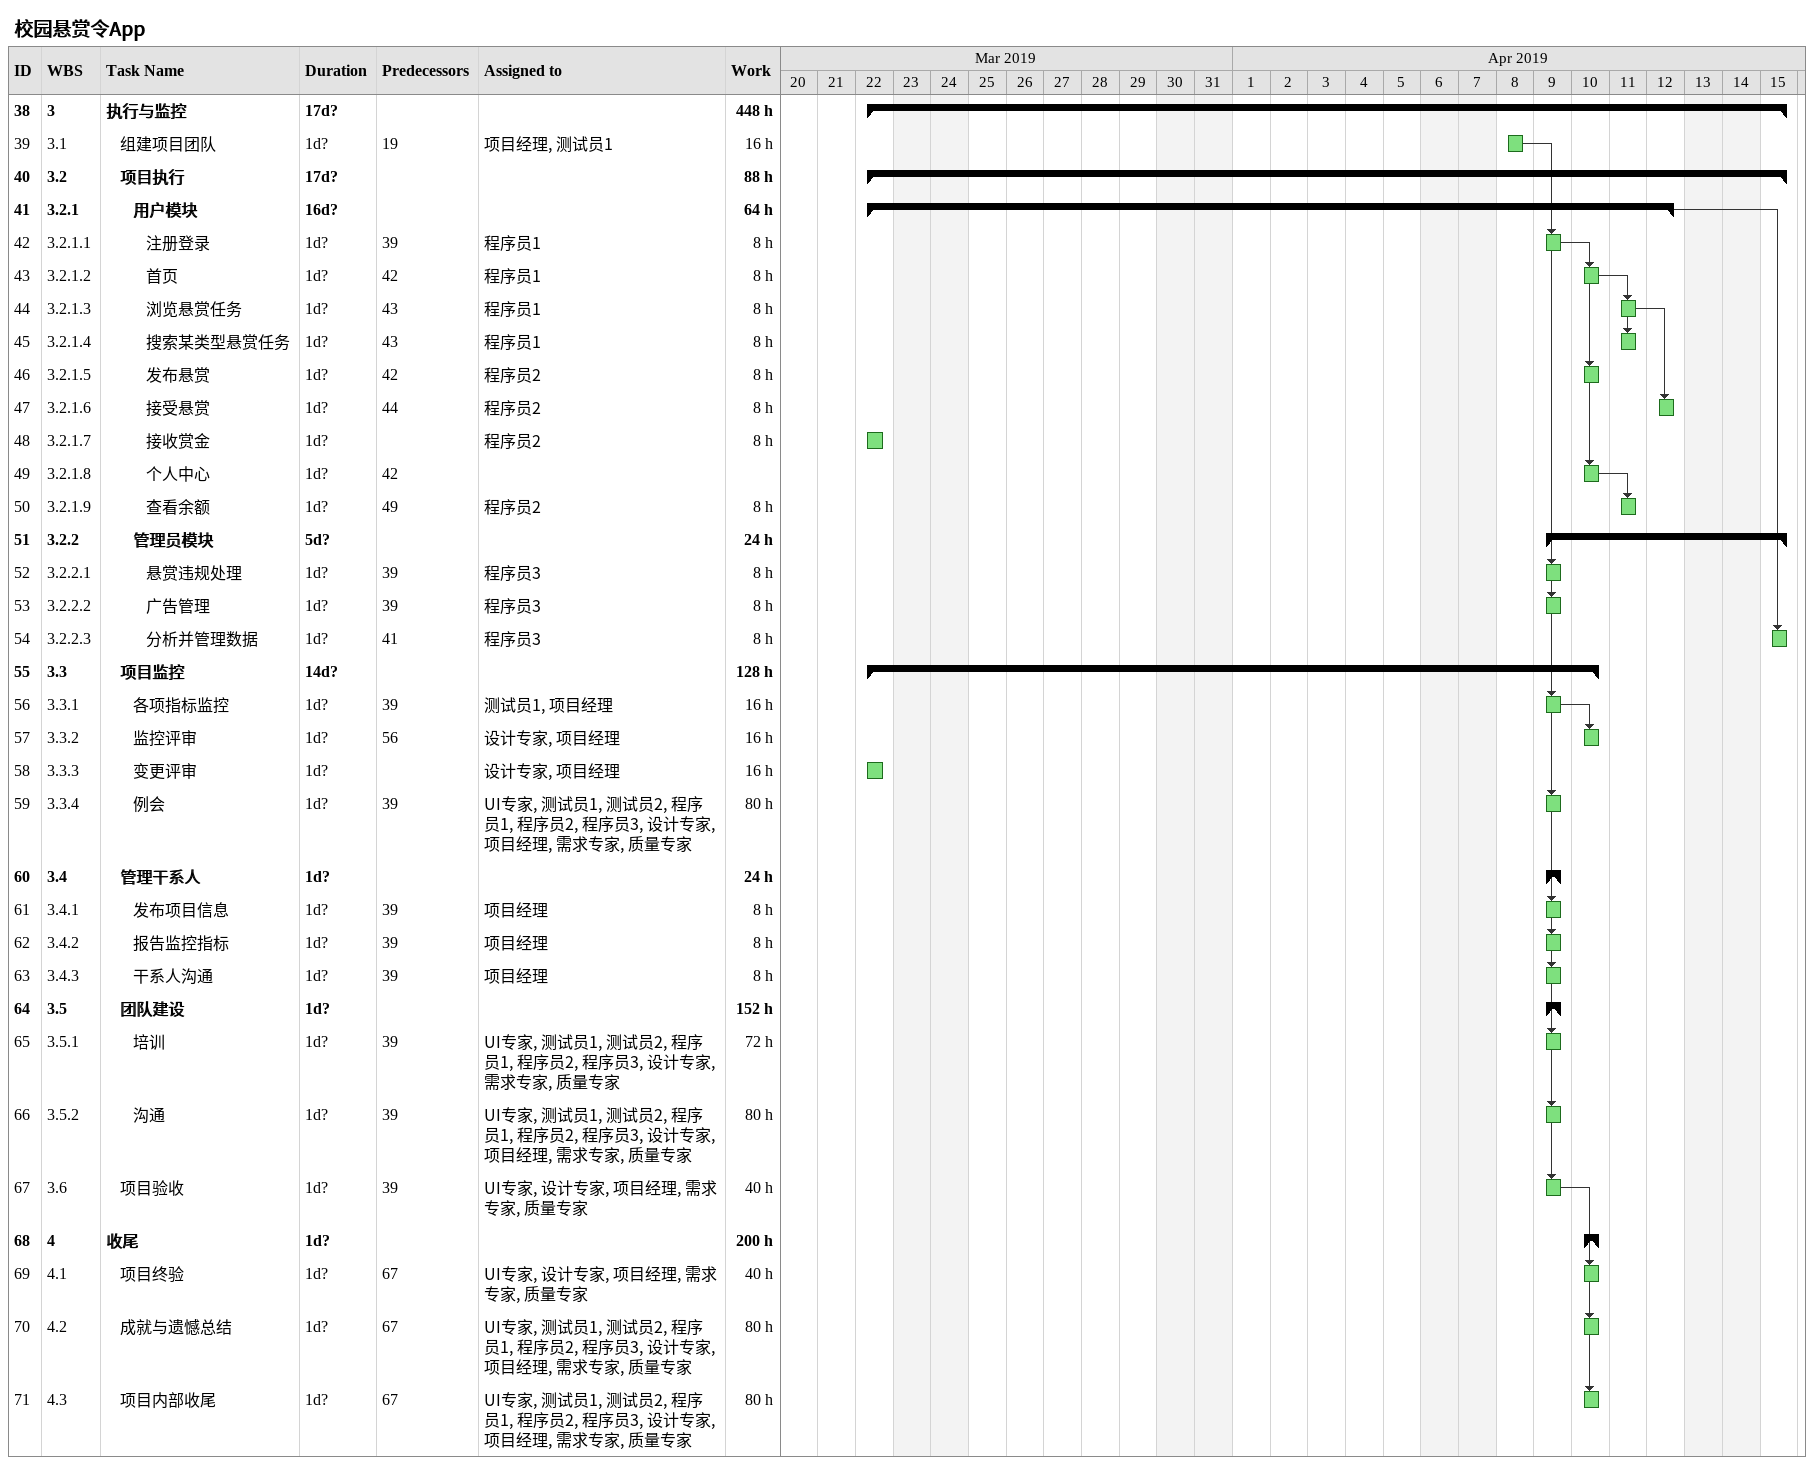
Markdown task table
校园悬赏令App

| ID | WBS | Task | Duration | Start | Finish | Predecessors | Resources | Work (h) |
|---|---|---|---|---|---|---|---|---|
| 38 | 3 | **执行与监控** | 17d? | 2019-03-22 | 2019-04-15 |  |  | 448 |
| 39 | 3.1 | 组建项目团队 | 1d? | 2019-04-08 | 2019-04-08 | 19 | 项目经理, 测试员1 | 16 |
| 40 | 3.2 | **项目执行** | 17d? | 2019-03-22 | 2019-04-15 |  |  | 88 |
| 41 | 3.2.1 | **用户模块** | 16d? | 2019-03-22 | 2019-04-12 |  |  | 64 |
| 42 | 3.2.1.1 | 注册登录 | 1d? | 2019-04-09 | 2019-04-09 | 39 | 程序员1 | 8 |
| 43 | 3.2.1.2 | 首页 | 1d? | 2019-04-10 | 2019-04-10 | 42 | 程序员1 | 8 |
| 44 | 3.2.1.3 | 浏览悬赏任务 | 1d? | 2019-04-11 | 2019-04-11 | 43 | 程序员1 | 8 |
| 45 | 3.2.1.4 | 搜索某类型悬赏任务 | 1d? | 2019-04-11 | 2019-04-11 | 43 | 程序员1 | 8 |
| 46 | 3.2.1.5 | 发布悬赏 | 1d? | 2019-04-10 | 2019-04-10 | 42 | 程序员2 | 8 |
| 47 | 3.2.1.6 | 接受悬赏 | 1d? | 2019-04-12 | 2019-04-12 | 44 | 程序员2 | 8 |
| 48 | 3.2.1.7 | 接收赏金 | 1d? | 2019-03-22 | 2019-03-22 |  | 程序员2 | 8 |
| 49 | 3.2.1.8 | 个人中心 | 1d? | 2019-04-10 | 2019-04-10 | 42 |  |  |
| 50 | 3.2.1.9 | 查看余额 | 1d? | 2019-04-11 | 2019-04-11 | 49 | 程序员2 | 8 |
| 51 | 3.2.2 | **管理员模块** | 5d? | 2019-04-09 | 2019-04-15 |  |  | 24 |
| 52 | 3.2.2.1 | 悬赏违规处理 | 1d? | 2019-04-09 | 2019-04-09 | 39 | 程序员3 | 8 |
| 53 | 3.2.2.2 | 广告管理 | 1d? | 2019-04-09 | 2019-04-09 | 39 | 程序员3 | 8 |
| 54 | 3.2.2.3 | 分析并管理数据 | 1d? | 2019-04-15 | 2019-04-15 | 41 | 程序员3 | 8 |
| 55 | 3.3 | **项目监控** | 14d? | 2019-03-22 | 2019-04-10 |  |  | 128 |
| 56 | 3.3.1 | 各项指标监控 | 1d? | 2019-04-09 | 2019-04-09 | 39 | 测试员1, 项目经理 | 16 |
| 57 | 3.3.2 | 监控评审 | 1d? | 2019-04-10 | 2019-04-10 | 56 | 设计专家, 项目经理 | 16 |
| 58 | 3.3.3 | 变更评审 | 1d? | 2019-03-22 | 2019-03-22 |  | 设计专家, 项目经理 | 16 |
| 59 | 3.3.4 | 例会 | 1d? | 2019-04-09 | 2019-04-09 | 39 | UI专家, 测试员1, 测试员2, 程序员1, 程序员2, 程序员3, 设计专家, 项目经理, 需求专家, 质量专家 | 80 |
| 60 | 3.4 | **管理干系人** | 1d? | 2019-04-09 | 2019-04-09 |  |  | 24 |
| 61 | 3.4.1 | 发布项目信息 | 1d? | 2019-04-09 | 2019-04-09 | 39 | 项目经理 | 8 |
| 62 | 3.4.2 | 报告监控指标 | 1d? | 2019-04-09 | 2019-04-09 | 39 | 项目经理 | 8 |
| 63 | 3.4.3 | 干系人沟通 | 1d? | 2019-04-09 | 2019-04-09 | 39 | 项目经理 | 8 |
| 64 | 3.5 | **团队建设** | 1d? | 2019-04-09 | 2019-04-09 |  |  | 152 |
| 65 | 3.5.1 | 培训 | 1d? | 2019-04-09 | 2019-04-09 | 39 | UI专家, 测试员1, 测试员2, 程序员1, 程序员2, 程序员3, 设计专家, 需求专家, 质量专家 | 72 |
| 66 | 3.5.2 | 沟通 | 1d? | 2019-04-09 | 2019-04-09 | 39 | UI专家, 测试员1, 测试员2, 程序员1, 程序员2, 程序员3, 设计专家, 项目经理, 需求专家, 质量专家 | 80 |
| 67 | 3.6 | 项目验收 | 1d? | 2019-04-09 | 2019-04-09 | 39 | UI专家, 设计专家, 项目经理, 需求专家, 质量专家 | 40 |
| 68 | 4 | **收尾** | 1d? | 2019-04-10 | 2019-04-10 |  |  | 200 |
| 69 | 4.1 | 项目终验 | 1d? | 2019-04-10 | 2019-04-10 | 67 | UI专家, 设计专家, 项目经理, 需求专家, 质量专家 | 40 |
| 70 | 4.2 | 成就与遗憾总结 | 1d? | 2019-04-10 | 2019-04-10 | 67 | UI专家, 测试员1, 测试员2, 程序员1, 程序员2, 程序员3, 设计专家, 项目经理, 需求专家, 质量专家 | 80 |
| 71 | 4.3 | 项目内部收尾 | 1d? | 2019-04-10 | 2019-04-10 | 67 | UI专家, 测试员1, 测试员2, 程序员1, 程序员2, 程序员3, 设计专家, 项目经理, 需求专家, 质量专家 | 80 |
